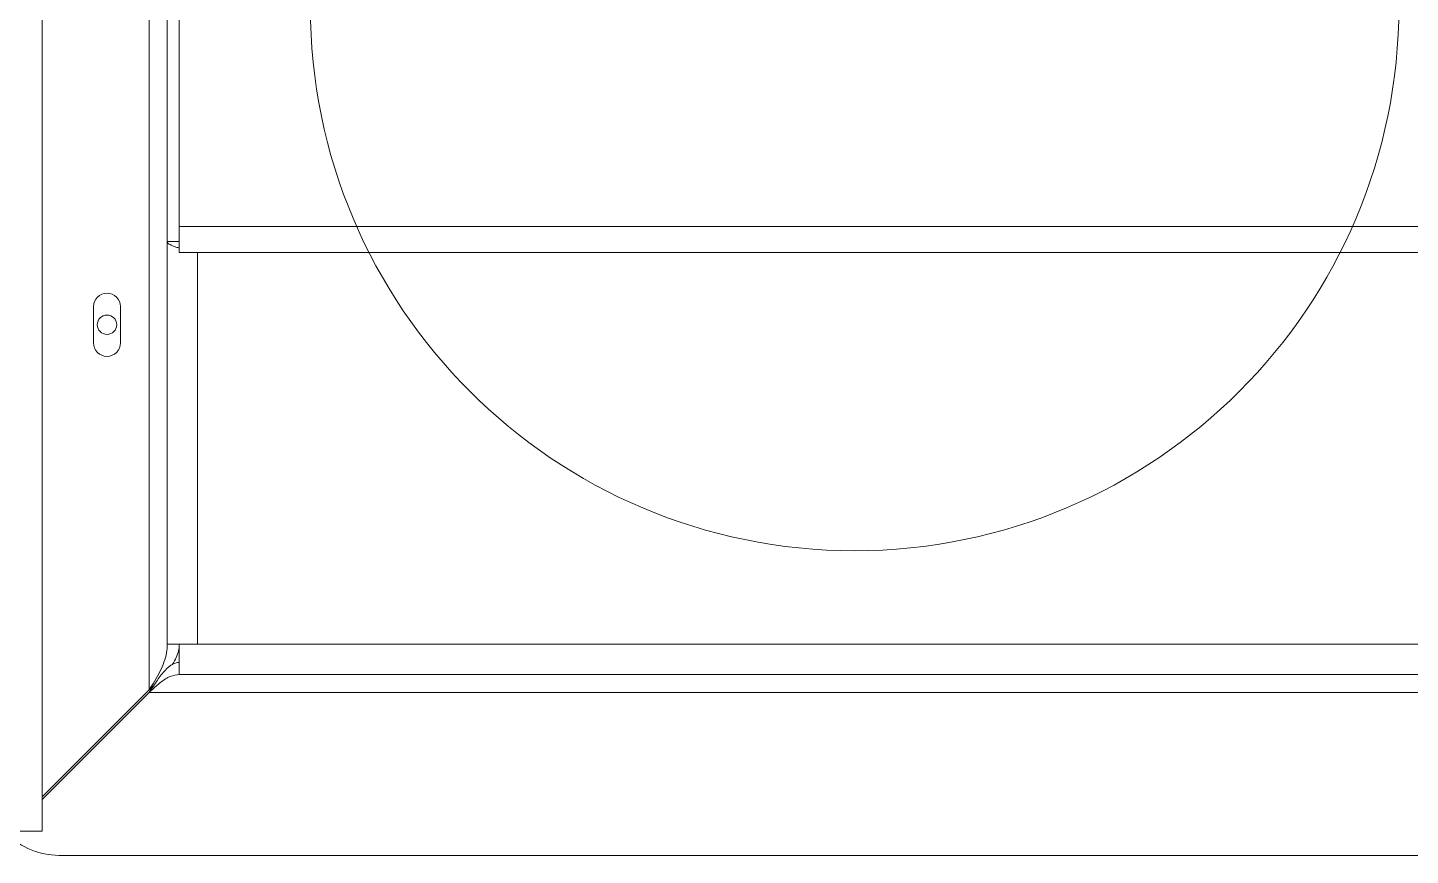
# Model space of a CAD drawing. Header units: millimetres. Extents: x -2048 to 999, y -438 to 438.
# Drawn here: x -953.7 to -589.6, y -438.1 to -220.2 of the extents above; entities that cross this region are included whole.
import ezdxf

# ---------------------------------------------------------------- set-up
doc = ezdxf.new("R2010")
doc.units = ezdxf.units.MM
doc.layers.add('LGV', color=4, linetype='Continuous')
doc.layers.add('Refrence', color=6, linetype='Continuous')

msp = doc.modelspace()

# ---------------------------------------------------------------- linework, layer by layer
at = {"layer": 'LGV', "linetype": 'Continuous', "lineweight": 15}
for p, q in [((-949.9, 431.8), (-949.9, -431.8)), ((-921.7, -196.85), (-921.7, -394.59)), ((-916.94, -196.85), (-916.94, -276.58)), ((-913.77, -272.62), (-913.77, -196.85)), ((-913.77, -272.62), (-469.26, -272.62)), ((-913.77, -279.46), (-913.77, -272.62)), ((-916.94, -382.59), (-916.94, -276.58)), ((-913.77, -276.58), (-916.94, -276.58)), ((-913.77, -279.46), (-909, -279.46)), ((-909, -279.46), (-909, -382.59)), ((-469.26, -279.46), (-909, -279.46)), ((-936.38, -293.69), (-936.38, -303.21)), ((-929.25, -303.21), (-929.25, -293.69)), ((-913.77, -382.59), (-916.94, -382.59)), ((-913.77, -390.52), (-913.77, -382.59)), ((-913.77, -382.59), (-909, -382.59)), ((-909, -382.59), (-469.26, -382.59)), ((-469.26, -390.52), (-913.77, -390.52)), ((-921.7, -394.59), (-949.9, -422.78)), ((-949.9, -423.48), (-921.7, -395.29)), ((-921.7, -394.59), (-920.5, -393.42)), ((-921.7, -395.29), (-469.26, -395.29)), ((-920.79, -393.7), (-920.68, -393.7)), ((-972, -431.8), (-949.9, -431.8)), ((-472.44, -438.15), (-945.51, -438.15))]:
    msp.add_line(p, q, dxfattribs=at)
msp.add_circle((-932.81, -298.45), 2.55, dxfattribs=at)
for centre, radius, start, end in [((-932.81, -293.69), 3.57, 0, 180), ((-932.81, -303.21), 3.57, 180, 0), ((-945.51, -419.1), 19.05, 225, 270)]:
    msp.add_arc(centre, radius, start, end, dxfattribs=at)
for points, knots in [([(-916.94, -276.58), (-916.92, -276.68), (-916.87, -276.89), (-916.51, -277.21), (-915.93, -277.53), (-915.14, -277.84), (-914.41, -278.09), (-913.9, -278.23), (-913.77, -278.27)], [0, 0, 0, 0, 0.184554, 0.37446, 0.559035, 0.748964, 0.93354, 1, 1, 1, 1]), ([(-921.7, -394.59), (-921.2, -393.79), (-920.19, -392.16), (-918.82, -389.73), (-917.75, -387.27), (-917.06, -384.9), (-916.98, -383.33), (-916.94, -382.59)], [0, 0, 0, 0, 0.200627, 0.406992, 0.60762, 0.813985, 1, 1, 1, 1]), ([(-915.68, -387.96), (-915.55, -387.78), (-914.99, -387.01), (-914.34, -385.64), (-913.83, -384.03), (-913.79, -383), (-913.77, -382.59)], [0, 0, 0, 0, 0.098748, 0.428132, 0.767061, 1, 1, 1, 1]), ([(-913.77, -387.35), (-914.35, -387.44), (-915.6, -387.64), (-917.53, -389.31), (-919.24, -391.51), (-920.62, -393.59), (-921.34, -394.72), (-921.7, -395.29)], [0, 0, 0, 0, 0.219737, 0.474281, 0.728914, 0.862276, 1, 1, 1, 1]), ([(-913.77, -390.52), (-914.56, -390.63), (-916.19, -390.84), (-918.65, -392.49), (-920.51, -394.16), (-921.52, -395.11), (-921.7, -395.29)], [0, 0, 0, 0, 0.3017497, 0.6158031, 0.9299425, 1, 1, 1, 1])]:
    msp.add_open_spline(points, degree=3, knots=knots, dxfattribs=at)
at = {"layer": 'Refrence', "linetype": 'Continuous', "lineweight": 0}
msp.add_circle((-735.96, -214.63), 143.32, dxfattribs=at)

doc.saveas('drawing.dxf')
